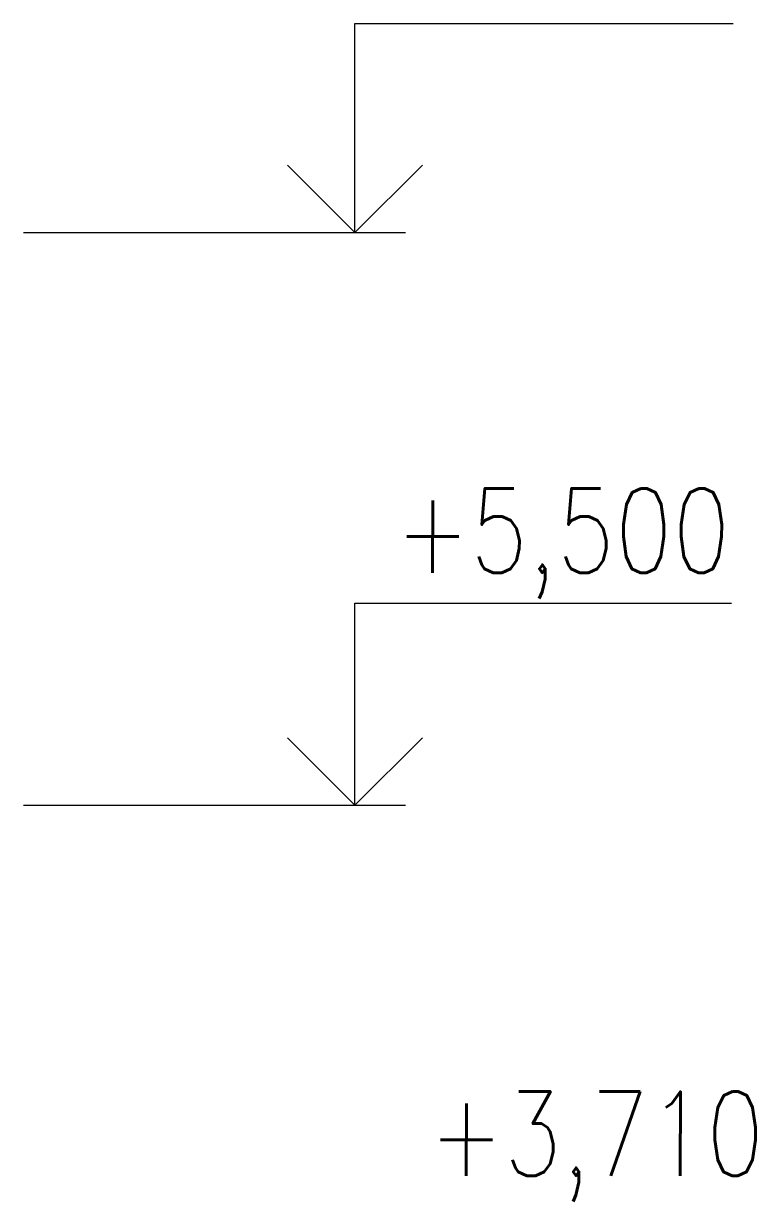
# Model space of a CAD drawing. Header units: millimetres. Extents: x 53645 to 137188, y 78097 to 135533.
# Drawn here: x 75185 to 77356, y 108004 to 111500 of the extents above; entities that cross this region are included whole.
import ezdxf

# ---------------------------------------------------------------- set-up
doc = ezdxf.new("R2010")
doc.units = ezdxf.units.MM
doc.layers.add('mark', color=174, linetype='Continuous', lineweight=15)
doc.styles.add('GOST 2.304', font='CS_Gost2304.shx', dxfattribs={"width": 0.8, "oblique": 15})

msp = doc.modelspace()

# ---------------------------------------------------------------- linework, layer by layer
at = {"layer": 'mark', "linetype": 'Continuous', "ltscale": 100}
for points in [[(76168.2, 110880), (76168.2, 111500)], [(76168.2, 111500), (77290.2, 111500)], [(76168.2, 110880), (75968.2, 111080)], [(76168.2, 110880), (76368.2, 111080)], [(75185.2, 110880), (76318.2, 110880)], [(76168.2, 109180), (76168.2, 109780)], [(76168.2, 109780), (77285.2, 109780)], [(76168.2, 109180), (75968.2, 109380)], [(76168.2, 109180), (76368.2, 109380)], [(75185.2, 109180), (76318.2, 109180)]]:
    msp.add_lwpolyline(points, dxfattribs=at)

# ---------------------------------------------------------------- texts
at = {"layer": 'mark', "linetype": 'Continuous', "ltscale": 100, "char_height": 250, "attachment_point": 1, "style": 'GOST 2.304'}
for s, insert, width in [('\\Fsimplex.shx;\\W0.8000000000;\\Q0.2617993878;\\T1.0000000000;\\o\\l+5,500', (76286.9, 110120), 1253.816), ('\\Fsimplex.shx;\\W0.8000000000;\\Q0.2617993878;\\T1.0000000000;\\o\\l+3,710', (76387, 108329.9), 1215.72)]:
    msp.add_mtext(s, dxfattribs=dict(at, insert=insert, width=width))

doc.saveas('drawing.dxf')
